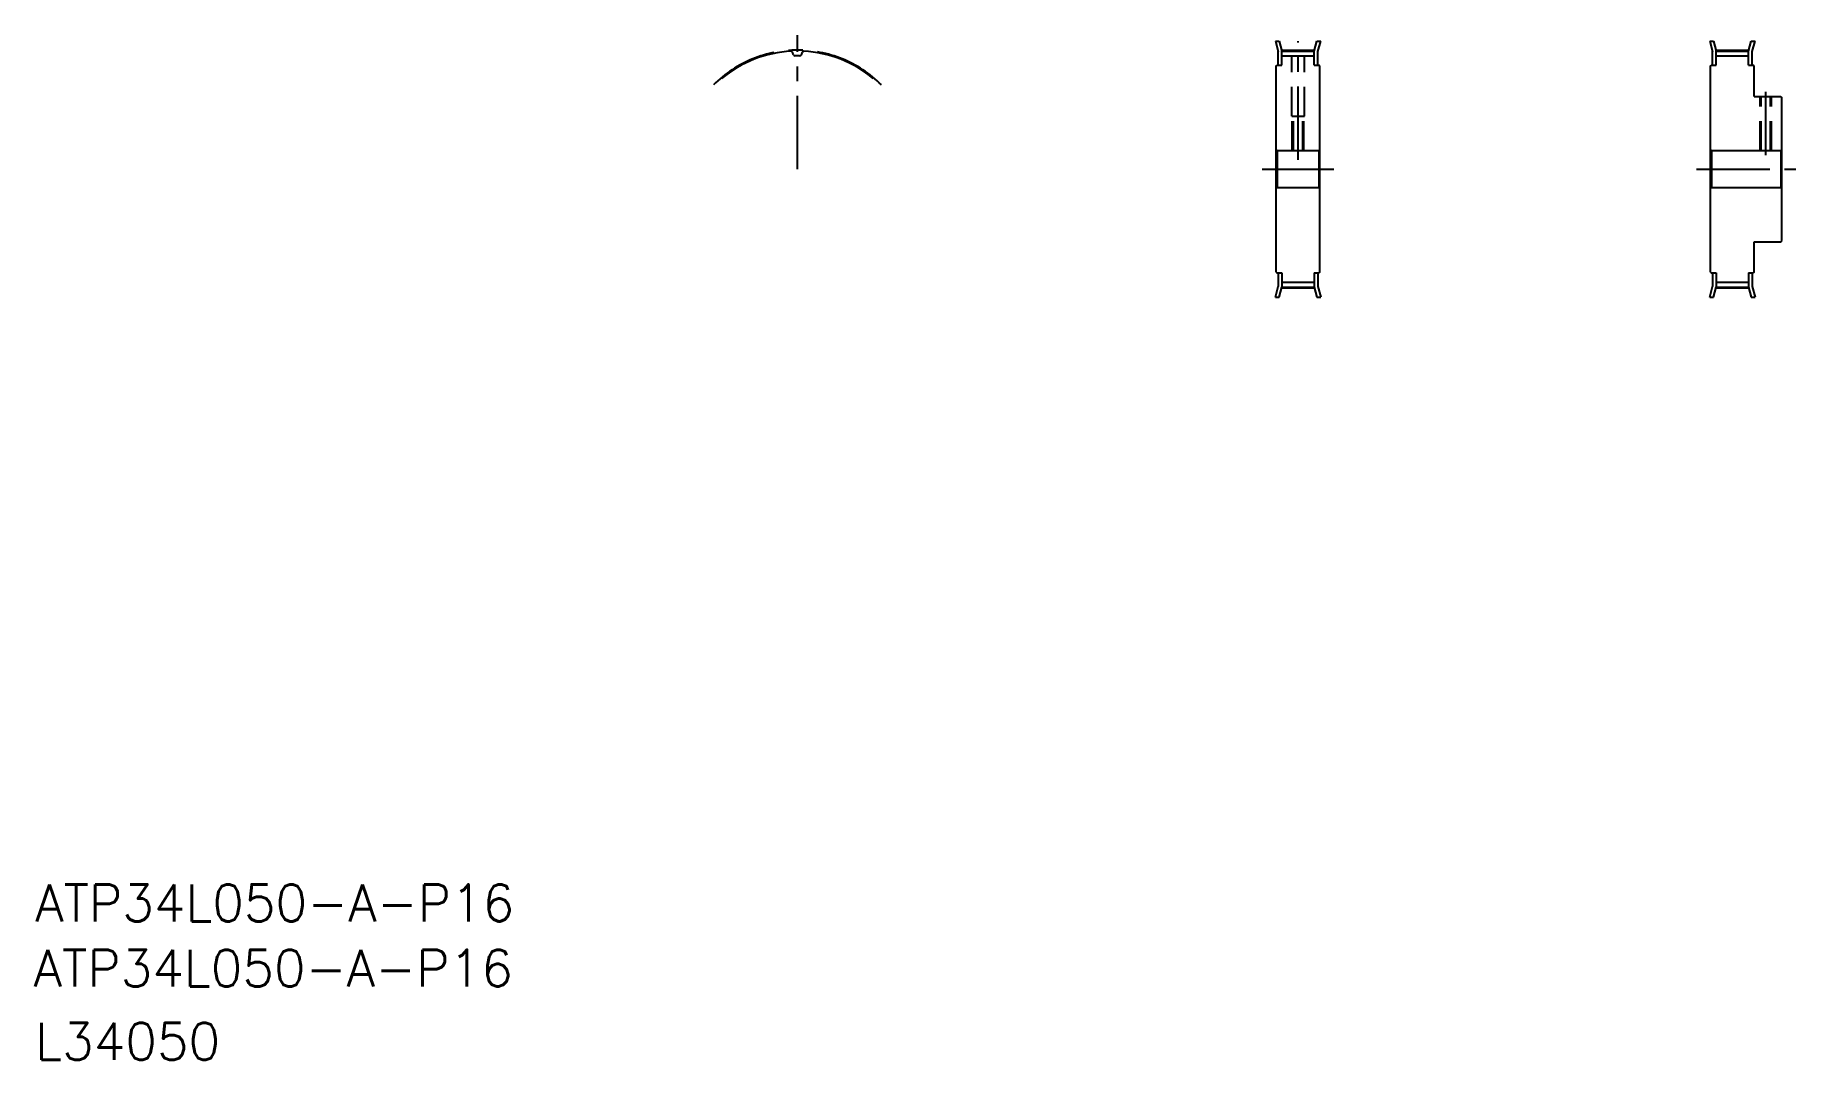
# Model space of a CAD drawing. Extents: x -159 to 604, y -301 to 144.
import ezdxf

# ---------------------------------------------------------------- set-up
doc = ezdxf.new("R2010")
doc.units = 0
doc.linetypes.add('CENTER', pattern=[50.8, 31.75, -6.35, 6.35, -6.35])
doc.linetypes.add('DASHED', pattern=[19.05, 12.7, -6.35])
doc.layers.get('0').update_dxf_attribs({"linetype": 'CONTINUOUS'})
doc.layers.add('CENTER', color=1, linetype='CENTER')
doc.styles.get("Standard").update_dxf_attribs({"font": 'txt', "bigfont": 'BIGFONT'})

msp = doc.modelspace()

# ---------------------------------------------------------------- linework, layer by layer
at = {"color": 7, "linetype": 'CONTINUOUS'}
for p, q in [((378.48, 141.11), (379.7, 136.56)), ((378.48, 141.11), (380.14, 141.11)), ((380.14, 141.11), (381.3, 136.77)), ((395.3, 136.77), (396.47, 141.11)), ((396.47, 141.11), (398.12, 141.11)), ((396.9, 136.56), (398.12, 141.11)), ((566.82, 141.11), (568.04, 136.56)), ((566.82, 141.11), (568.47, 141.11)), ((568.47, 141.11), (569.64, 136.77)), ((583.64, 136.77), (584.8, 141.11)), ((584.8, 141.11), (586.46, 141.11)), ((585.24, 136.56), (586.46, 141.11)), ((169.47, 135.2), (169.05, 136.35)), ((172.99, 135.2), (173.41, 136.35)), ((378.8, 130.31), (379.1, 130.61)), ((378.8, 40.91), (378.8, 130.31)), ((379.1, 130.61), (381.3, 130.61)), ((379.7, 130.61), (379.7, 136.56)), ((381.3, 136.77), (395.3, 136.77)), ((381.3, 130.61), (381.3, 136.77)), ((381.3, 134.64), (395.3, 134.64)), ((395.3, 130.61), (395.3, 136.77)), ((395.3, 133.69), (395.3, 133.69)), ((395.3, 132.15), (395.3, 132.15)), ((395.3, 130.61), (397.5, 130.61)), ((396.9, 130.61), (396.9, 136.56)), ((397.8, 130.31), (397.5, 130.61)), ((397.8, 40.91), (397.8, 130.31)), ((567.14, 130.31), (567.44, 130.61)), ((567.14, 40.91), (567.14, 130.31)), ((567.44, 130.61), (569.64, 130.61)), ((568.04, 130.61), (568.04, 136.56)), ((569.64, 136.77), (583.64, 136.77)), ((569.64, 130.61), (569.64, 136.77)), ((569.64, 134.64), (583.64, 134.64)), ((583.64, 130.61), (583.64, 136.77)), ((583.64, 130.61), (585.84, 130.61)), ((585.24, 130.61), (585.24, 136.56)), ((586.14, 130.31), (585.84, 130.61)), ((586.14, 117.11), (586.14, 130.31)), ((586.14, 117.11), (597.64, 117.11)), ((597.64, 117.11), (598.14, 116.61)), ((598.14, 54.61), (598.14, 116.61)), ((567.14, 60.91), (567.14, 110.31)), ((378.8, 94.11), (379.3, 93.61)), ((379.3, 93.61), (397.3, 93.61)), ((379.3, 93.61), (379.3, 77.61)), ((397.8, 94.11), (397.3, 93.61)), ((397.3, 93.61), (397.3, 77.61)), ((567.14, 94.11), (567.64, 93.61)), ((567.64, 93.61), (597.64, 93.61)), ((567.64, 93.61), (567.64, 77.61)), ((597.64, 93.61), (598.14, 94.11)), ((597.64, 93.61), (597.64, 77.61)), ((378.8, 77.11), (379.3, 77.61)), ((379.3, 77.61), (397.3, 77.61)), ((397.8, 77.11), (397.3, 77.61)), ((567.14, 77.11), (567.64, 77.61)), ((567.64, 77.61), (597.64, 77.61)), ((597.64, 77.61), (598.14, 77.11)), ((586.14, 54.11), (597.64, 54.11)), ((586.14, 40.91), (586.14, 54.11)), ((597.64, 54.11), (598.14, 54.61)), ((378.8, 40.91), (379.1, 40.61)), ((379.1, 40.61), (381.3, 40.61)), ((379.7, 40.61), (379.7, 34.66)), ((381.3, 40.61), (381.3, 34.45)), ((395.3, 40.61), (395.3, 34.45)), ((395.3, 40.61), (397.5, 40.61)), ((396.9, 40.61), (396.9, 34.66)), ((397.8, 40.91), (397.5, 40.61)), ((567.14, 40.91), (567.44, 40.61)), ((567.44, 40.61), (569.64, 40.61)), ((568.04, 40.61), (568.04, 34.66)), ((569.64, 40.61), (569.64, 34.45)), ((583.64, 40.61), (583.64, 34.45)), ((583.64, 40.61), (585.84, 40.61)), ((585.24, 40.61), (585.24, 34.66)), ((586.14, 40.91), (585.84, 40.61)), ((378.48, 30.11), (379.7, 34.66)), ((380.14, 30.11), (381.3, 34.45)), ((381.3, 36.58), (395.3, 36.58)), ((381.3, 34.45), (395.3, 34.45)), ((395.3, 34.45), (396.47, 30.11)), ((396.9, 34.66), (398.12, 30.11)), ((566.82, 30.11), (568.04, 34.66)), ((568.47, 30.11), (569.64, 34.45)), ((569.64, 36.58), (583.64, 36.58)), ((569.64, 34.45), (583.64, 34.45)), ((583.64, 34.45), (584.8, 30.11)), ((585.24, 34.66), (586.46, 30.11)), ((378.48, 30.11), (380.14, 30.11)), ((396.47, 30.11), (398.12, 30.11)), ((566.82, 30.11), (568.47, 30.11)), ((584.8, 30.11), (586.46, 30.11))]:
    msp.add_line(p, q, dxfattribs=at)
at = {"color": 3, "linetype": 'DASHED'}
for p, q in [((385.55, 108.61), (385.55, 134.64)), ((391.05, 108.61), (391.05, 134.64)), ((588.64, 93.61), (588.64, 117.11)), ((589.14, 93.61), (589.14, 117.11)), ((593.14, 93.61), (593.14, 117.11)), ((593.64, 93.61), (593.64, 117.11)), ((385.55, 108.61), (391.05, 108.61)), ((385.8, 93.61), (385.8, 108.61)), ((386.3, 93.61), (386.3, 108.61)), ((390.3, 93.61), (390.3, 108.61)), ((390.8, 93.61), (390.8, 108.61))]:
    msp.add_line(p, q, dxfattribs=at)
at = {"color": 7, "linetype": 'CONTINUOUS'}
for centre, radius, start, end in [((171.23, 85.61), 51.16, 93.03365, 130), ((168.55, 136.17), 0.53, 20, 93.03365), ((170.28, 135.49), 0.86, 200, 271.09502), ((171.23, 85.61), 49.03, 88.90498, 91.09502), ((172.19, 135.49), 0.86, 268.90498, 340), ((173.91, 136.17), 0.53, 86.96635, 160), ((171.23, 85.61), 51.16, 50, 86.96635)]:
    msp.add_arc(centre, radius, start, end, dxfattribs=at)
at = {"layer": 'CENTER', "color": 1, "linetype": 'CENTER'}
for p, q in [((171.23, 85.61), (171.23, 143.63)), ((388.3, 89.61), (388.3, 141.11)), ((381.2, 137.15), (395.41, 137.15)), ((569.53, 137.15), (583.74, 137.15)), ((591.14, 91.61), (591.14, 119.11)), ((372.8, 85.61), (403.8, 85.61)), ((561.14, 85.61), (604.14, 85.61)), ((381.2, 34.07), (395.41, 34.07)), ((569.53, 34.07), (583.74, 34.07))]:
    msp.add_line(p, q, dxfattribs=at)
msp.add_arc((171.23, 85.61), 51.54, 45, 135, dxfattribs=at)

# ---------------------------------------------------------------- texts
at = {"color": 7, "linetype": 'CONTINUOUS'}
for s, p in [('ATP34L050-A-P16', (-159.34, -240.55)), ('ATP34L050-A-P16', (-160.01, -268.85)), ('L34050', (-159.34, -300.55))]:
    msp.add_text(s, height=16, dxfattribs=at).set_placement(p)

doc.saveas('drawing.dxf')
